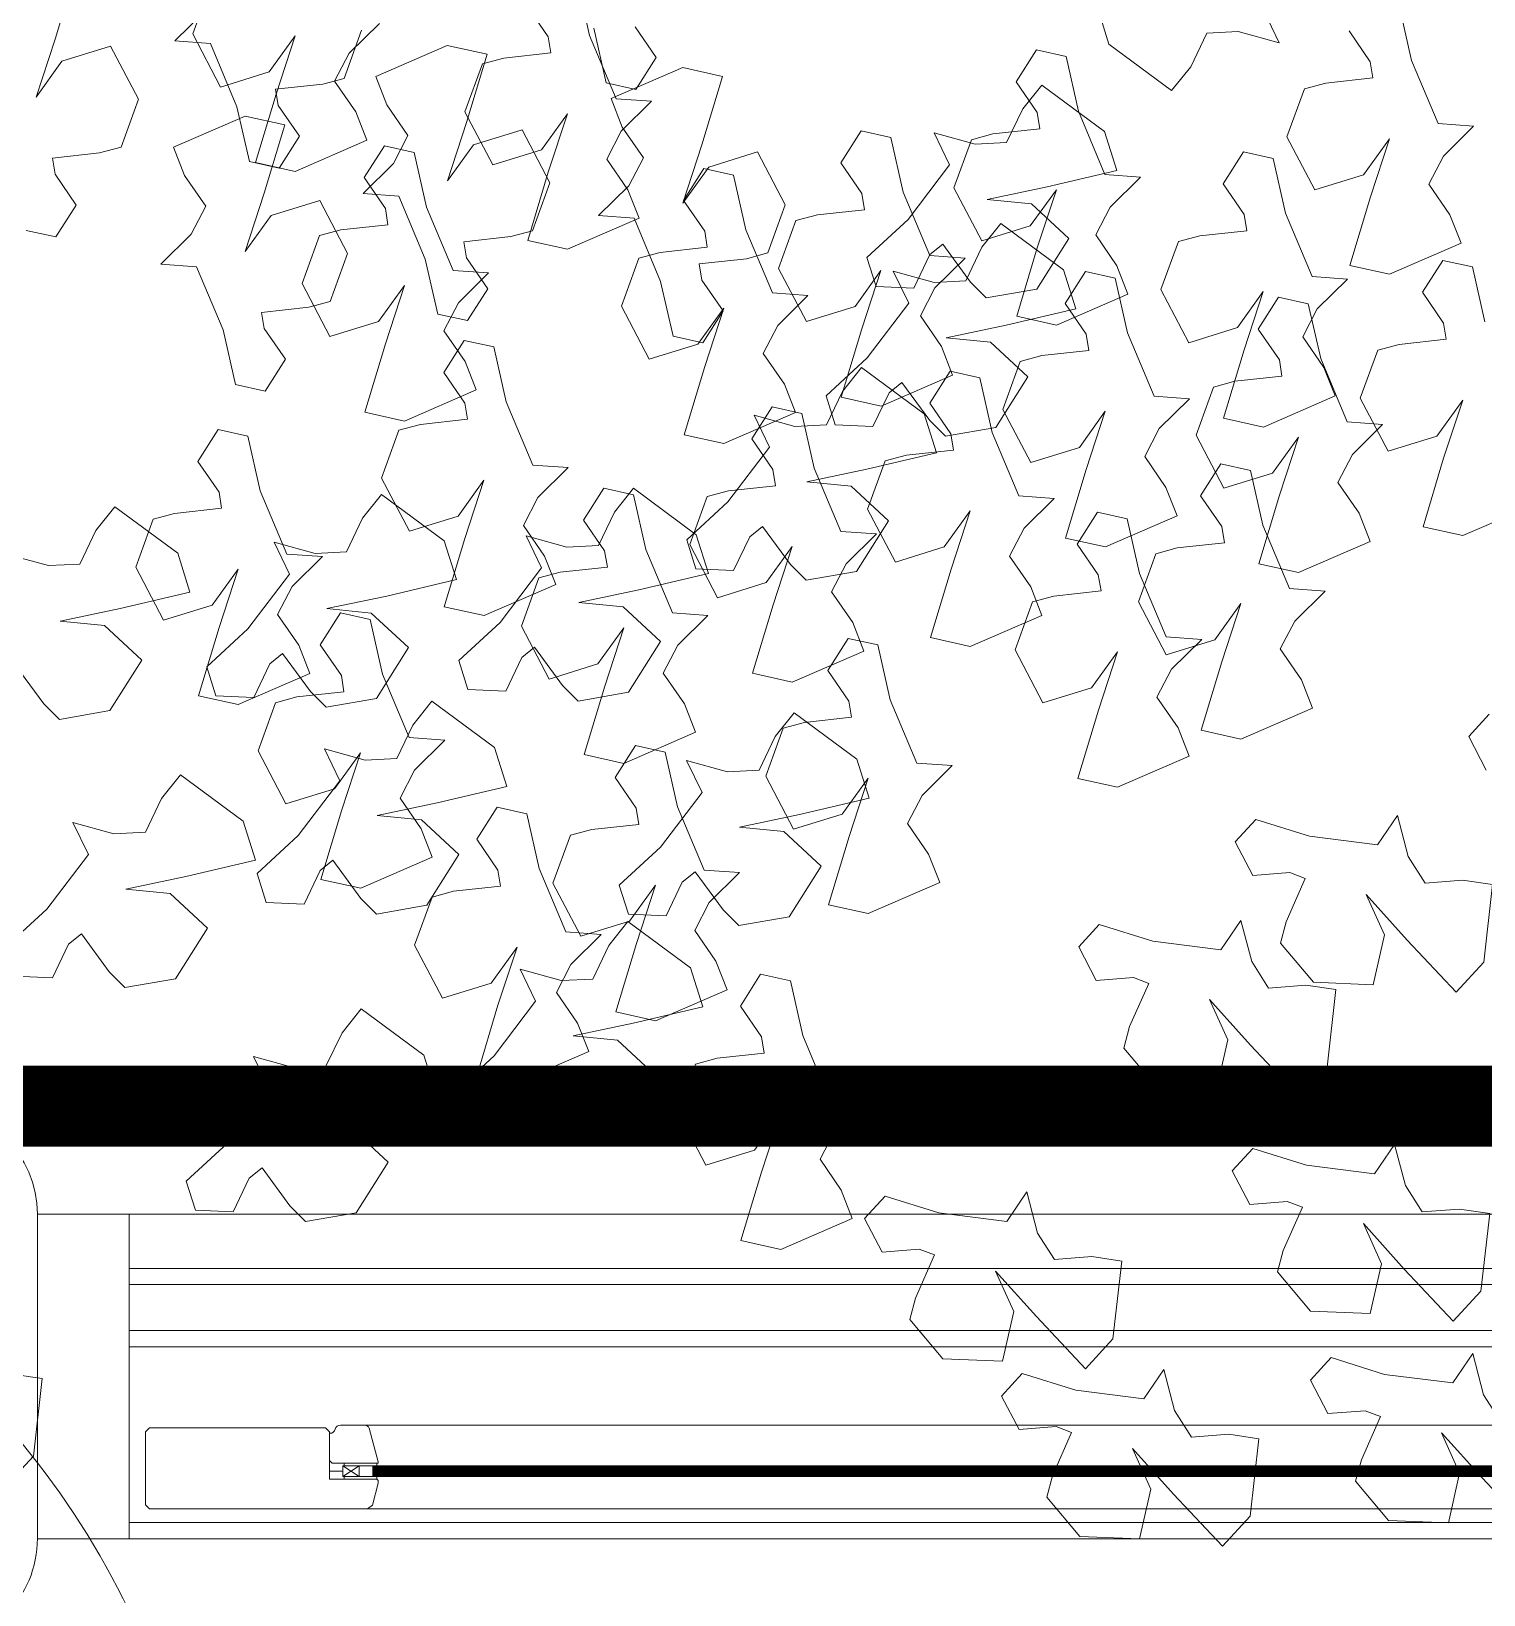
# Model space of a CAD drawing. Header units: metres. Extents: x 8 to 2416, y -346 to 476.
# Drawn here: x 216.36 to 216.897, y -224.417 to -223.839 of the extents above; entities that cross this region are included whole.
import ezdxf

# ---------------------------------------------------------------- set-up
doc = ezdxf.new("R2010")
doc.units = ezdxf.units.M
doc.linetypes.add('0', pattern=[0])
doc.layers.get('0').update_dxf_attribs({"color": 250, "linetype": '0', "lineweight": 20})
for name, color, linetype, lineweight in [('A-DOOR', 35, 'Continuous', 5), ('A-WALL', 250, 'Continuous', 20), ('ARBOLES', 86, 'Continuous', 0), ('baños', 140, 'Continuous', 0), ('cristales', 131, 'Continuous', 0)]:
    doc.layers.add(name, color=color, linetype=linetype, lineweight=lineweight)
doc.layers.add('REVESTIMIENTO EXTERIOR', color=7, linetype='Continuous', lineweight=5, true_color=0xffdebd)
doc.styles.get("Standard").update_dxf_attribs({"font": 'arial.ttf', "height": 0.1875})

# ---------------------------------------------------------------- blocks, each defined once
blk = doc.blocks.new('TREES')
at = {"layer": 'ARBOLES', "color": 252, "true_color": 0x8da178}
for p, q in [((-0.01943, 0.00566), (-0.02163, 0.01238)), ((-0.03624, 0.0063), (-0.03856, 0.01013)), ((0.04322, 0.00195), (0.045, 0.01078)), ((0.11883, 0.00671), (0.11582, 0.01032)), ((-0.05957, 0.00886), (-0.05758, 0.00413)), ((-0.0276, 0.00861), (-0.02459, 0.005)), ((0.11066, 0.00966), (0.11286, 0.00294)), ((-0.04706, 0.00226), (-0.04544, 0.00667)), ((-0.04544, 0.00667), (-0.04151, 0.00722)), ((-0.04151, 0.00722), (-0.03624, 0.0063)), ((0.06172, 0.00723), (0.05828, 0.00313)), ((0.07993, 0.00042), (0.08157, 0.00666)), ((0.11666, 0.00246), (0.11883, 0.00671)), ((0.16753, 0.00781), (0.16542, 0.00459)), ((0.17594, 0.00272), (0.16753, 0.00781)), ((-0.12284, -0.00091), (-0.12504, 0.00581)), ((-0.05758, 0.00413), (-0.04917, -0.00096)), ((-0.02459, 0.005), (-0.02407, 0.003)), ((-0.01535, -0.00196), (-0.01943, 0.00566)), ((0.09249, 0.00578), (0.08388, 0.00104)), ((0.09758, 0.00514), (0.09249, 0.00578)), ((0.09581, -0.00369), (0.09758, 0.00514)), ((0.12228, 0.00578), (0.11366, 0.00104)), ((0.12737, 0.00514), (0.12228, 0.00578)), ((0.12559, -0.00369), (0.12737, 0.00514)), ((0.16542, 0.00459), (0.1638, 0.00018)), ((-0.13101, 0.00204), (-0.128, -0.00157)), ((-0.06662, 0.00254), (-0.06879, -0.00171)), ((-0.06282, 0.00206), (-0.06662, 0.00254)), ((-0.06062, -0.00466), (-0.06282, 0.00206)), ((-0.04917, -0.00096), (-0.04706, 0.00226)), ((-0.02407, 0.003), (-0.02991, 0.0018)), ((0.05828, 0.00313), (0.06276, 0.00321)), ((0.06276, 0.00321), (0.06684, -0.00441)), ((0.11286, 0.00294), (0.11666, 0.00246)), ((0.17793, -0.00201), (0.17594, 0.00272)), ((-0.17098, 0.00083), (-0.17261, -0.00541)), ((-0.03253, 0.00083), (-0.03416, -0.00541)), ((-0.02991, 0.0018), (-0.03253, 0.00083)), ((0.04152, -0.00558), (0.04322, 0.00195)), ((0.05027, 0.00172), (0.04435, -0.00075)), ((0.0544, -0.00461), (0.05027, 0.00172)), ((0.07732, -0.00055), (0.07993, 0.00042)), ((0.08388, 0.00104), (0.08562, -0.0024)), ((0.11366, 0.00104), (0.1154, -0.0024)), ((0.1546, 0.00056), (0.15691, -0.00328)), ((0.15987, -0.00037), (0.1546, 0.00056)), ((0.1638, 0.00018), (0.15987, -0.00037)), ((-0.15277, -0.00598), (-0.14933, -0.00188)), ((-0.128, -0.00157), (-0.12748, -0.00357)), ((-0.11876, -0.00854), (-0.12284, -0.00091)), ((-0.06879, -0.00171), (-0.06578, -0.00532)), ((-0.01087, -0.00188), (-0.01535, -0.00196)), ((-0.01431, -0.00598), (-0.01087, -0.00188)), ((0.04435, -0.00075), (0.04152, -0.00558)), ((0.07148, -0.00175), (0.07732, -0.00055)), ((0.072, -0.00375), (0.07148, -0.00175)), ((-0.12748, -0.00357), (-0.13332, -0.00477)), ((0.07501, -0.00736), (0.072, -0.00375)), ((0.08562, -0.0024), (0.08862, -0.00601)), ((0.0941, -0.01123), (0.09581, -0.00369)), ((0.10286, -0.00393), (0.09694, -0.0064)), ((0.10698, -0.01025), (0.10286, -0.00393)), ((0.1154, -0.0024), (0.11841, -0.00601)), ((0.12389, -0.01123), (0.12559, -0.00369)), ((0.13264, -0.00393), (0.12672, -0.0064)), ((0.13677, -0.01025), (0.13264, -0.00393)), ((0.15691, -0.00328), (0.15235, -0.01062)), ((0.16939, -0.00488), (0.17793, -0.00201)), ((-0.17261, -0.00541), (-0.16849, -0.01174)), ((-0.16257, -0.00927), (-0.15973, -0.00444)), ((-0.15973, -0.00444), (-0.16144, -0.01197)), ((-0.13593, -0.00574), (-0.13756, -0.01198)), ((-0.13332, -0.00477), (-0.13593, -0.00574)), ((-0.06578, -0.00532), (-0.06526, -0.00732)), ((-0.05654, -0.01229), (-0.06062, -0.00466)), ((-0.03416, -0.00541), (-0.03004, -0.01174)), ((-0.02411, -0.00927), (-0.02128, -0.00444)), ((-0.02128, -0.00444), (-0.02298, -0.01197)), ((0.05277, -0.01085), (0.0544, -0.00461)), ((0.06796, -0.00547), (0.05935, -0.01021)), ((0.06684, -0.00441), (0.06904, -0.01113)), ((0.07305, -0.00611), (0.06796, -0.00547)), ((0.16202, -0.00717), (0.16939, -0.00488)), ((-0.15426, -0.00966), (-0.15277, -0.00598)), ((-0.06526, -0.00732), (-0.0711, -0.00852)), ((-0.03945, -0.0078), (-0.04162, -0.01205)), ((-0.03565, -0.00828), (-0.03945, -0.0078)), ((-0.0158, -0.00966), (-0.01431, -0.00598)), ((0.07127, -0.01494), (0.07305, -0.00611)), ((0.07284, -0.01161), (0.07501, -0.00736)), ((0.08862, -0.00601), (0.08714, -0.00969)), ((0.09694, -0.0064), (0.0941, -0.01123)), ((0.11841, -0.00601), (0.11692, -0.00969)), ((0.12672, -0.0064), (0.12389, -0.01123)), ((0.16762, -0.00721), (0.16202, -0.00717)), ((0.17272, -0.01111), (0.16762, -0.00721)), ((-0.16849, -0.01174), (-0.16257, -0.00927)), ((-0.15125, -0.01327), (-0.15426, -0.00966)), ((-0.11428, -0.00845), (-0.11876, -0.00854)), ((-0.11772, -0.01255), (-0.11428, -0.00845)), ((-0.08765, -0.00968), (-0.08982, -0.01393)), ((-0.08385, -0.01016), (-0.08765, -0.00968)), ((-0.07371, -0.00949), (-0.07534, -0.01573)), ((-0.0711, -0.00852), (-0.07371, -0.00949)), ((-0.03345, -0.015), (-0.03565, -0.00828)), ((-0.03004, -0.01174), (-0.02411, -0.00927)), ((-0.01279, -0.01327), (-0.0158, -0.00966)), ((0.08714, -0.00969), (0.0837, -0.01379)), ((0.11692, -0.00969), (0.11348, -0.01379)), ((-0.12752, -0.01584), (-0.12468, -0.01101)), ((-0.12468, -0.01101), (-0.12639, -0.01854)), ((-0.08165, -0.01688), (-0.08385, -0.01016)), ((0.05015, -0.01182), (0.05277, -0.01085)), ((0.05935, -0.01021), (0.06108, -0.01365)), ((0.06904, -0.01113), (0.07284, -0.01161)), ((0.10535, -0.01649), (0.10698, -0.01025)), ((0.13514, -0.01649), (0.13677, -0.01025)), ((0.15235, -0.01062), (0.14763, -0.01589)), ((0.16403, -0.01003), (0.16192, -0.01325)), ((0.17244, -0.01512), (0.16403, -0.01003)), ((0.1693, -0.01784), (0.17272, -0.01111)), ((-0.16144, -0.01197), (-0.16321, -0.0208)), ((-0.14951, -0.0167), (-0.15125, -0.01327)), ((-0.13756, -0.01198), (-0.13344, -0.01831)), ((-0.1192, -0.01623), (-0.11772, -0.01255)), ((-0.05206, -0.0122), (-0.05654, -0.01229)), ((-0.0555, -0.0163), (-0.05206, -0.0122)), ((-0.04162, -0.01205), (-0.03861, -0.01566)), ((-0.02298, -0.01197), (-0.02476, -0.0208)), ((-0.01106, -0.0167), (-0.01279, -0.01327)), ((0.04431, -0.01302), (0.05015, -0.01182)), ((0.04483, -0.01502), (0.04431, -0.01302)), ((0.06108, -0.01365), (0.06409, -0.01725)), ((0.0837, -0.01379), (0.08818, -0.0137)), ((0.08818, -0.0137), (0.09226, -0.02132)), ((0.11348, -0.01379), (0.11796, -0.0137)), ((0.11796, -0.0137), (0.12204, -0.02132)), ((0.1555, -0.01477), (0.15698, -0.01331)), ((0.15698, -0.01331), (0.16093, -0.01777)), ((0.16192, -0.01325), (0.1603, -0.01766)), ((-0.08982, -0.01393), (-0.08681, -0.01753)), ((-0.07534, -0.01573), (-0.07122, -0.02206)), ((-0.0653, -0.01959), (-0.06246, -0.01476)), ((-0.06246, -0.01476), (-0.06417, -0.02229)), ((-0.03861, -0.01566), (-0.03809, -0.01767)), ((-0.02937, -0.02263), (-0.03345, -0.015)), ((0.04784, -0.01863), (0.04483, -0.01502)), ((0.06957, -0.02248), (0.07127, -0.01494)), ((0.07833, -0.01517), (0.0724, -0.01765)), ((0.08245, -0.0215), (0.07833, -0.01517)), ((0.15388, -0.01917), (0.1555, -0.01477)), ((0.17443, -0.01985), (0.17244, -0.01512)), ((-0.15813, -0.02144), (-0.14951, -0.0167)), ((-0.14724, -0.01718), (-0.14941, -0.02142)), ((-0.14344, -0.01766), (-0.14724, -0.01718)), ((-0.14124, -0.02438), (-0.14344, -0.01766)), ((-0.13344, -0.01831), (-0.12752, -0.01584)), ((-0.1162, -0.01984), (-0.1192, -0.01623)), ((-0.10692, -0.01625), (-0.10909, -0.0205)), ((-0.10312, -0.01673), (-0.10692, -0.01625)), ((-0.10092, -0.02345), (-0.10312, -0.01673)), ((-0.08681, -0.01753), (-0.08629, -0.01954)), ((-0.07757, -0.0245), (-0.08165, -0.01688)), ((-0.05698, -0.01998), (-0.0555, -0.0163)), ((-0.03809, -0.01767), (-0.04393, -0.01886)), ((-0.01967, -0.02144), (-0.01106, -0.0167)), ((0.06409, -0.01725), (0.0626, -0.02093)), ((0.0724, -0.01765), (0.06957, -0.02248)), ((0.0969, -0.01866), (0.10274, -0.01747)), ((0.10274, -0.01747), (0.10535, -0.01649)), ((0.12668, -0.01866), (0.13252, -0.01747)), ((0.13252, -0.01747), (0.13514, -0.01649)), ((0.14763, -0.01589), (0.14912, -0.01942)), ((0.1511, -0.01728), (0.15341, -0.02112)), ((0.15637, -0.01821), (0.1511, -0.01728)), ((0.1603, -0.01766), (0.15637, -0.01821)), ((-0.12639, -0.01854), (-0.12816, -0.02737)), ((-0.08629, -0.01954), (-0.09213, -0.02073)), ((-0.07122, -0.02206), (-0.0653, -0.01959)), ((-0.04393, -0.01886), (-0.04654, -0.01983)), ((-0.01317, -0.01907), (-0.01533, -0.02332)), ((-0.00936, -0.01955), (-0.01317, -0.01907)), ((-0.00716, -0.02627), (-0.00936, -0.01955)), ((0.04567, -0.02288), (0.04784, -0.01863)), ((0.09742, -0.02067), (0.0969, -0.01866)), ((0.1272, -0.02067), (0.12668, -0.01866)), ((0.14912, -0.01942), (0.15388, -0.01917)), ((0.16093, -0.01777), (0.16308, -0.01955)), ((0.16308, -0.01955), (0.1693, -0.01784)), ((-0.16321, -0.0208), (-0.15813, -0.02144)), ((-0.14941, -0.02142), (-0.1464, -0.02503)), ((-0.11446, -0.02327), (-0.1162, -0.01984)), ((-0.10909, -0.0205), (-0.10608, -0.02411)), ((-0.09213, -0.02073), (-0.09475, -0.02171)), ((-0.05398, -0.02359), (-0.05698, -0.01998)), ((-0.04654, -0.01983), (-0.04818, -0.02607)), ((-0.02476, -0.0208), (-0.01967, -0.02144)), ((0.0626, -0.02093), (0.05916, -0.02504)), ((0.08082, -0.02774), (0.08245, -0.0215)), ((0.09226, -0.02132), (0.09446, -0.02804)), ((0.10043, -0.02428), (0.09742, -0.02067)), ((0.12204, -0.02132), (0.12424, -0.02804)), ((0.13021, -0.02428), (0.1272, -0.02067)), ((0.15341, -0.02112), (0.14885, -0.02846)), ((0.1659, -0.02272), (0.17443, -0.01985)), ((-0.12307, -0.02801), (-0.11446, -0.02327)), ((-0.09684, -0.03107), (-0.10092, -0.02345)), ((-0.09475, -0.02171), (-0.09638, -0.02795)), ((-0.06417, -0.02229), (-0.06594, -0.03112)), ((-0.05224, -0.02702), (-0.05398, -0.02359)), ((-0.02489, -0.02254), (-0.02937, -0.02263)), ((-0.02833, -0.02664), (-0.02489, -0.02254)), ((-0.01533, -0.02332), (-0.01233, -0.02693)), ((0.04187, -0.0224), (0.04567, -0.02288)), ((0.15852, -0.02502), (0.1659, -0.02272)), ((-0.1464, -0.02503), (-0.14588, -0.02704)), ((-0.13716, -0.032), (-0.14124, -0.02438)), ((-0.10608, -0.02411), (-0.10556, -0.02611)), ((-0.07309, -0.02441), (-0.07757, -0.0245)), ((-0.07653, -0.02852), (-0.07309, -0.02441)), ((-0.05785, -0.0247), (-0.06002, -0.02894)), ((-0.05405, -0.02517), (-0.05785, -0.0247)), ((-0.05185, -0.0319), (-0.05405, -0.02517)), ((-0.03813, -0.02993), (-0.0353, -0.0251)), ((-0.0353, -0.0251), (-0.037, -0.03263)), ((0.05916, -0.02504), (0.06364, -0.02495)), ((0.06364, -0.02495), (0.06772, -0.03257)), ((0.09826, -0.02852), (0.10043, -0.02428)), ((0.12804, -0.02852), (0.13021, -0.02428)), ((0.16412, -0.02505), (0.15852, -0.02502)), ((0.16922, -0.02895), (0.16412, -0.02505)), ((-0.14588, -0.02704), (-0.15172, -0.02823)), ((-0.12816, -0.02737), (-0.12307, -0.02801)), ((-0.1114, -0.0273), (-0.11401, -0.02828)), ((-0.10556, -0.02611), (-0.1114, -0.0273)), ((-0.08633, -0.0318), (-0.0835, -0.02697)), ((-0.0835, -0.02697), (-0.0852, -0.03451)), ((-0.06085, -0.03176), (-0.05224, -0.02702)), ((-0.04818, -0.02607), (-0.04405, -0.0324)), ((-0.03332, -0.02564), (-0.03548, -0.02989)), ((-0.02951, -0.02612), (-0.03332, -0.02564)), ((-0.02982, -0.03032), (-0.02833, -0.02664)), ((-0.02731, -0.03284), (-0.02951, -0.02612)), ((-0.01233, -0.02693), (-0.0118, -0.02893)), ((-0.15433, -0.02921), (-0.15596, -0.03545)), ((-0.15172, -0.02823), (-0.15433, -0.02921)), ((-0.11401, -0.02828), (-0.11564, -0.03452)), ((-0.09638, -0.02795), (-0.09226, -0.03427)), ((-0.07802, -0.0322), (-0.07653, -0.02852)), ((-0.06002, -0.02894), (-0.05701, -0.03255)), ((-0.0118, -0.02893), (-0.01764, -0.03013)), ((0.07236, -0.02991), (0.0782, -0.02872)), ((0.0782, -0.02872), (0.08082, -0.02774)), ((0.09446, -0.02804), (0.09826, -0.02852)), ((0.12424, -0.02804), (0.12804, -0.02852)), ((0.14885, -0.02846), (0.14413, -0.03373)), ((0.1658, -0.03568), (0.16922, -0.02895)), ((-0.09236, -0.03099), (-0.09684, -0.03107)), ((-0.0958, -0.03509), (-0.09236, -0.03099)), ((-0.06594, -0.03112), (-0.06085, -0.03176)), ((-0.04405, -0.0324), (-0.03813, -0.02993)), ((-0.03548, -0.02989), (-0.03248, -0.0335)), ((-0.02681, -0.03393), (-0.02982, -0.03032)), ((-0.02026, -0.0311), (-0.02189, -0.03734)), ((-0.01764, -0.03013), (-0.02026, -0.0311)), ((0.07288, -0.03192), (0.07236, -0.02991)), ((0.14826, -0.02975), (0.14615, -0.03297)), ((0.15667, -0.03484), (0.14826, -0.02975)), ((0.152, -0.03261), (0.15348, -0.03115)), ((0.15348, -0.03115), (0.15743, -0.03561)), ((-0.13268, -0.03191), (-0.13716, -0.032)), ((-0.13612, -0.03601), (-0.13268, -0.03191)), ((-0.09226, -0.03427), (-0.08633, -0.0318)), ((-0.07501, -0.0358), (-0.07802, -0.0322)), ((-0.05701, -0.03255), (-0.05649, -0.03456)), ((-0.04777, -0.03952), (-0.05185, -0.0319)), ((-0.037, -0.03263), (-0.03878, -0.04146)), ((-0.02324, -0.04047), (-0.02731, -0.03284)), ((0.06772, -0.03257), (0.06992, -0.03929)), ((0.07589, -0.03552), (0.07288, -0.03192)), ((0.14615, -0.03297), (0.14453, -0.03737)), ((0.15038, -0.03701), (0.152, -0.03261)), ((-0.15596, -0.03545), (-0.15184, -0.04177)), ((-0.14592, -0.0393), (-0.14308, -0.03447)), ((-0.14308, -0.03447), (-0.14479, -0.04201)), ((-0.11564, -0.03452), (-0.11152, -0.04085)), ((-0.1056, -0.03838), (-0.10276, -0.03355)), ((-0.10276, -0.03355), (-0.10447, -0.04108)), ((-0.09728, -0.03877), (-0.0958, -0.03509)), ((-0.0852, -0.03451), (-0.08698, -0.04334)), ((-0.05649, -0.03456), (-0.06233, -0.03575)), ((-0.03248, -0.0335), (-0.03196, -0.03551)), ((-0.02507, -0.03736), (-0.02681, -0.03393)), ((0.14413, -0.03373), (0.14562, -0.03726)), ((0.15866, -0.03956), (0.15667, -0.03484)), ((-0.1376, -0.03969), (-0.13612, -0.03601)), ((-0.07328, -0.03924), (-0.07501, -0.0358)), ((-0.06495, -0.03673), (-0.06658, -0.04297)), ((-0.06233, -0.03575), (-0.06495, -0.03673)), ((-0.03779, -0.0367), (-0.04041, -0.03767)), ((-0.03196, -0.03551), (-0.03779, -0.0367)), ((-0.03369, -0.0421), (-0.02507, -0.03736)), ((-0.02189, -0.03734), (-0.01777, -0.04367)), ((-0.01184, -0.0412), (-0.00901, -0.03637)), ((-0.00901, -0.03637), (-0.01072, -0.0439)), ((0.07372, -0.03977), (0.07589, -0.03552)), ((0.13533, -0.037), (0.13765, -0.04084)), ((0.1406, -0.03793), (0.13533, -0.037)), ((0.14453, -0.03737), (0.1406, -0.03793)), ((0.14562, -0.03726), (0.15038, -0.03701)), ((0.15743, -0.03561), (0.15958, -0.03739)), ((0.15958, -0.03739), (0.1658, -0.03568)), ((-0.15184, -0.04177), (-0.14592, -0.0393)), ((-0.11152, -0.04085), (-0.1056, -0.03838)), ((-0.09428, -0.04238), (-0.09728, -0.03877)), ((-0.08189, -0.04398), (-0.07328, -0.03924)), ((-0.07364, -0.03879), (-0.0758, -0.04304)), ((-0.06983, -0.03927), (-0.07364, -0.03879)), ((-0.06763, -0.04599), (-0.06983, -0.03927)), ((-0.04041, -0.03767), (-0.04204, -0.04391)), ((0.06992, -0.03929), (0.07372, -0.03977)), ((-0.1346, -0.0433), (-0.1376, -0.03969)), ((-0.13497, -0.04066), (-0.13714, -0.04491)), ((-0.13117, -0.04114), (-0.13497, -0.04066)), ((-0.12897, -0.04786), (-0.13117, -0.04114)), ((-0.10447, -0.04108), (-0.10624, -0.04991)), ((-0.04329, -0.03943), (-0.04777, -0.03952)), ((-0.04673, -0.04353), (-0.04329, -0.03943)), ((-0.01876, -0.04038), (-0.02324, -0.04047)), ((-0.02219, -0.04448), (-0.01876, -0.04038)), ((-0.01777, -0.04367), (-0.01184, -0.0412)), ((0.13765, -0.04084), (0.13308, -0.04818)), ((0.15013, -0.04244), (0.15866, -0.03956)), ((-0.14479, -0.04201), (-0.14656, -0.05084)), ((-0.13286, -0.04674), (-0.1346, -0.0433)), ((-0.09254, -0.04581), (-0.09428, -0.04238)), ((-0.08698, -0.04334), (-0.08189, -0.04398)), ((-0.0758, -0.04304), (-0.0728, -0.04664)), ((-0.06658, -0.04297), (-0.06245, -0.04929)), ((-0.05653, -0.04682), (-0.0537, -0.04199)), ((-0.0537, -0.04199), (-0.0554, -0.04953)), ((-0.03878, -0.04146), (-0.03369, -0.0421)), ((-0.03199, -0.04777), (-0.02916, -0.04294)), ((-0.02916, -0.04294), (-0.03087, -0.05048)), ((0.14275, -0.04473), (0.15013, -0.04244)), ((-0.13714, -0.04491), (-0.13413, -0.04852)), ((-0.04822, -0.04721), (-0.04673, -0.04353)), ((-0.04204, -0.04391), (-0.03792, -0.05024)), ((-0.02368, -0.04816), (-0.02219, -0.04448)), ((-0.01072, -0.0439), (-0.01249, -0.05273)), ((0.14835, -0.04477), (0.14275, -0.04473)), ((0.15345, -0.04866), (0.14835, -0.04477)), ((-0.14147, -0.05148), (-0.13286, -0.04674)), ((-0.10116, -0.05055), (-0.09254, -0.04581)), ((-0.09554, -0.04536), (-0.0977, -0.04961)), ((-0.09173, -0.04584), (-0.09554, -0.04536)), ((-0.08953, -0.05256), (-0.09173, -0.04584)), ((-0.0728, -0.04664), (-0.07227, -0.04865)), ((-0.06356, -0.05361), (-0.06763, -0.04599)), ((-0.06245, -0.04929), (-0.05653, -0.04682)), ((-0.04521, -0.05082), (-0.04822, -0.04721)), ((-0.03859, -0.04723), (-0.04075, -0.05148)), ((-0.03478, -0.04771), (-0.03859, -0.04723)), ((-0.13413, -0.04852), (-0.13361, -0.05052)), ((-0.12489, -0.05549), (-0.12897, -0.04786)), ((-0.07227, -0.04865), (-0.07811, -0.04984)), ((-0.03792, -0.05024), (-0.03199, -0.04777)), ((-0.03258, -0.05443), (-0.03478, -0.04771)), ((-0.02067, -0.05177), (-0.02368, -0.04816)), ((-0.0074, -0.05337), (0.00121, -0.04863)), ((0.12109, -0.04759), (0.11899, -0.05081)), ((0.1295, -0.05268), (0.12109, -0.04759)), ((0.13308, -0.04818), (0.12836, -0.05344)), ((0.15004, -0.0554), (0.15345, -0.04866)), ((-0.14656, -0.05084), (-0.14147, -0.05148)), ((-0.13361, -0.05052), (-0.13945, -0.05172)), ((-0.10624, -0.04991), (-0.10116, -0.05055)), ((-0.0977, -0.04961), (-0.0947, -0.05321)), ((-0.08073, -0.05082), (-0.08236, -0.05706)), ((-0.07811, -0.04984), (-0.08073, -0.05082)), ((-0.0554, -0.04953), (-0.05718, -0.05836)), ((-0.04347, -0.05426), (-0.04521, -0.05082)), ((-0.03087, -0.05048), (-0.03264, -0.0593)), ((0.11899, -0.05081), (0.11737, -0.05521)), ((0.13623, -0.05232), (0.13771, -0.05087)), ((0.13771, -0.05087), (0.14166, -0.05533)), ((-0.14207, -0.05269), (-0.1437, -0.05893)), ((-0.13945, -0.05172), (-0.14207, -0.05269)), ((-0.08546, -0.06018), (-0.08953, -0.05256)), ((-0.04075, -0.05148), (-0.03774, -0.05509)), ((-0.01894, -0.0552), (-0.02067, -0.05177)), ((-0.01249, -0.05273), (-0.0074, -0.05337)), ((0.08956, -0.05134), (0.08745, -0.05456)), ((0.09797, -0.05643), (0.08956, -0.05134)), ((0.1315, -0.0574), (0.1295, -0.05268)), ((0.13461, -0.05673), (0.13623, -0.05232)), ((-0.16476, -0.05473), (-0.16692, -0.05898)), ((-0.16095, -0.05521), (-0.16476, -0.05473)), ((-0.0947, -0.05321), (-0.09417, -0.05522)), ((-0.05907, -0.05352), (-0.06356, -0.05361)), ((-0.06251, -0.05762), (-0.05907, -0.05352)), ((-0.05349, -0.05473), (-0.05565, -0.05898)), ((-0.04968, -0.05521), (-0.05349, -0.05473)), ((-0.05209, -0.059), (-0.04347, -0.05426)), ((-0.03774, -0.05509), (-0.03722, -0.0571)), ((-0.02851, -0.06206), (-0.03258, -0.05443)), ((0.08745, -0.05456), (0.08583, -0.05896)), ((0.10816, -0.05484), (0.11048, -0.05868)), ((0.11343, -0.05577), (0.10816, -0.05484)), ((0.12836, -0.05344), (0.12985, -0.05698)), ((-0.15875, -0.06193), (-0.16095, -0.05521)), ((-0.12041, -0.0554), (-0.12489, -0.05549)), ((-0.12385, -0.0595), (-0.12041, -0.0554)), ((-0.10001, -0.05641), (-0.10263, -0.05739)), ((-0.09417, -0.05522), (-0.10001, -0.05641)), ((-0.08236, -0.05706), (-0.07824, -0.06338)), ((-0.07231, -0.06091), (-0.06948, -0.05608)), ((-0.06948, -0.05608), (-0.07119, -0.06362)), ((-0.04748, -0.06193), (-0.04968, -0.05521)), ((-0.03722, -0.0571), (-0.04306, -0.05829)), ((-0.02755, -0.05994), (-0.01894, -0.0552)), ((0.05626, -0.05603), (0.05415, -0.05925)), ((0.06467, -0.06112), (0.05626, -0.05603)), ((0.09996, -0.06115), (0.09797, -0.05643)), ((0.11737, -0.05521), (0.11343, -0.05577)), ((0.12985, -0.05698), (0.13461, -0.05673)), ((0.14166, -0.05533), (0.14381, -0.05711)), ((0.14381, -0.05711), (0.15004, -0.0554)), ((-0.16692, -0.05898), (-0.16391, -0.06259)), ((-0.1437, -0.05893), (-0.13957, -0.06526)), ((-0.13365, -0.06279), (-0.13082, -0.05796)), ((-0.13082, -0.05796), (-0.13252, -0.06549)), ((-0.11569, -0.05756), (-0.11785, -0.0618)), ((-0.11188, -0.05803), (-0.11569, -0.05756)), ((-0.10968, -0.06476), (-0.11188, -0.05803)), ((-0.10263, -0.05739), (-0.10426, -0.06363)), ((-0.064, -0.06131), (-0.06251, -0.05762)), ((-0.05718, -0.05836), (-0.05209, -0.059)), ((-0.05565, -0.05898), (-0.05265, -0.06259)), ((-0.04306, -0.05829), (-0.04568, -0.05926)), ((0.07663, -0.05859), (0.07895, -0.06243)), ((0.0819, -0.05952), (0.07663, -0.05859)), ((0.08583, -0.05896), (0.0819, -0.05952)), ((0.11048, -0.05868), (0.10592, -0.06602)), ((0.12296, -0.06028), (0.1315, -0.0574)), ((-0.12534, -0.06318), (-0.12385, -0.0595)), ((-0.08097, -0.06009), (-0.08546, -0.06018)), ((-0.08441, -0.0642), (-0.08097, -0.06009)), ((-0.07824, -0.06338), (-0.07231, -0.06091)), ((-0.04568, -0.05926), (-0.04731, -0.0655)), ((-0.03264, -0.0593), (-0.02755, -0.05994)), ((0.05415, -0.05925), (0.05253, -0.06366)), ((0.11558, -0.06257), (0.12296, -0.06028)), ((-0.16391, -0.06259), (-0.16339, -0.06459)), ((-0.15468, -0.06956), (-0.15875, -0.06193)), ((-0.13957, -0.06526), (-0.13365, -0.06279)), ((-0.11785, -0.0618), (-0.11485, -0.06541)), ((-0.09421, -0.06748), (-0.09138, -0.06266)), ((-0.09138, -0.06266), (-0.09309, -0.07019)), ((-0.06099, -0.06491), (-0.064, -0.06131)), ((-0.05265, -0.06259), (-0.05212, -0.06459)), ((-0.04341, -0.06956), (-0.04748, -0.06193)), ((-0.02402, -0.06197), (-0.02851, -0.06206)), ((-0.02746, -0.06607), (-0.02402, -0.06197)), ((0.06666, -0.06585), (0.06467, -0.06112)), ((0.07895, -0.06243), (0.07438, -0.06977)), ((0.09143, -0.06403), (0.09996, -0.06115)), ((0.12118, -0.06261), (0.11558, -0.06257)), ((0.12628, -0.06651), (0.12118, -0.06261)), ((-0.16339, -0.06459), (-0.16923, -0.06579)), ((-0.12233, -0.06679), (-0.12534, -0.06318)), ((-0.10561, -0.07238), (-0.10968, -0.06476)), ((-0.10426, -0.06363), (-0.10014, -0.06996)), ((-0.0859, -0.06788), (-0.08441, -0.0642)), ((-0.07119, -0.06362), (-0.07296, -0.07245)), ((-0.05926, -0.06835), (-0.06099, -0.06491)), ((-0.05212, -0.06459), (-0.05796, -0.06579)), ((-0.03726, -0.06936), (-0.03443, -0.06453)), ((-0.03443, -0.06453), (-0.03613, -0.07207)), ((0.0486, -0.06421), (0.04333, -0.06329)), ((0.05253, -0.06366), (0.0486, -0.06421)), ((0.08405, -0.06632), (0.09143, -0.06403)), ((-0.17185, -0.06676), (-0.17348, -0.073)), ((-0.16923, -0.06579), (-0.17185, -0.06676)), ((-0.13252, -0.06549), (-0.1343, -0.07432)), ((-0.12059, -0.07022), (-0.12233, -0.06679)), ((-0.11485, -0.06541), (-0.11432, -0.06742)), ((-0.06058, -0.06676), (-0.06221, -0.073)), ((-0.05796, -0.06579), (-0.06058, -0.06676)), ((-0.04731, -0.0655), (-0.04319, -0.07183)), ((-0.02895, -0.06975), (-0.02746, -0.06607)), ((0.05813, -0.06873), (0.06666, -0.06585)), ((0.08965, -0.06636), (0.08405, -0.06632)), ((0.09475, -0.07025), (0.08965, -0.06636)), ((0.10592, -0.06602), (0.10119, -0.07129)), ((0.12287, -0.07324), (0.12628, -0.06651)), ((-0.12016, -0.06861), (-0.12278, -0.06958)), ((-0.11432, -0.06742), (-0.12016, -0.06861)), ((-0.10014, -0.06996), (-0.09421, -0.06748)), ((-0.08289, -0.07148), (-0.0859, -0.06788)), ((-0.06787, -0.07309), (-0.05926, -0.06835)), ((0.05075, -0.07102), (0.05813, -0.06873)), ((0.10906, -0.07016), (0.11054, -0.06871)), ((0.11054, -0.06871), (0.11449, -0.07317)), ((-0.15019, -0.06947), (-0.15468, -0.06956)), ((-0.15363, -0.07357), (-0.15019, -0.06947)), ((-0.12921, -0.07496), (-0.12059, -0.07022)), ((-0.12278, -0.06958), (-0.12441, -0.07583)), ((-0.09309, -0.07019), (-0.09486, -0.07902)), ((-0.03892, -0.06947), (-0.04341, -0.06956)), ((-0.04319, -0.07183), (-0.03726, -0.06936)), ((-0.04236, -0.07357), (-0.03892, -0.06947)), ((-0.02594, -0.07336), (-0.02895, -0.06975)), ((0.07438, -0.06977), (0.06966, -0.07503)), ((0.09133, -0.07699), (0.09475, -0.07025)), ((0.10744, -0.07457), (0.10906, -0.07016)), ((-0.16343, -0.07686), (-0.1606, -0.07203)), ((-0.1606, -0.07203), (-0.1623, -0.07956)), ((-0.10113, -0.07229), (-0.10561, -0.07238)), ((-0.10456, -0.07639), (-0.10113, -0.07229)), ((-0.08116, -0.07492), (-0.08289, -0.07148)), ((-0.07296, -0.07245), (-0.06787, -0.07309)), ((-0.05216, -0.07686), (-0.04933, -0.07203)), ((-0.04933, -0.07203), (-0.05103, -0.07956)), ((-0.03613, -0.07207), (-0.03791, -0.08089)), ((0.05635, -0.07106), (0.05075, -0.07102)), ((0.06145, -0.07495), (0.05635, -0.07106)), ((0.07753, -0.07391), (0.07901, -0.07246)), ((0.07901, -0.07246), (0.08296, -0.07692)), ((0.10119, -0.07129), (0.10268, -0.07482)), ((-0.17348, -0.073), (-0.16936, -0.07933)), ((-0.15512, -0.07725), (-0.15363, -0.07357)), ((-0.1343, -0.07432), (-0.12921, -0.07496)), ((-0.11436, -0.07968), (-0.11153, -0.07485)), ((-0.11153, -0.07485), (-0.11324, -0.08239)), ((-0.08327, -0.07352), (-0.08544, -0.07777)), ((-0.07947, -0.074), (-0.08327, -0.07352)), ((-0.07727, -0.08072), (-0.07947, -0.074)), ((-0.06221, -0.073), (-0.05809, -0.07933)), ((-0.04385, -0.07725), (-0.04236, -0.07357)), ((-0.02421, -0.07679), (-0.02594, -0.07336)), ((0.07591, -0.07832), (0.07753, -0.07391)), ((0.10268, -0.07482), (0.10744, -0.07457)), ((0.11449, -0.07317), (0.11665, -0.07495)), ((0.11665, -0.07495), (0.12287, -0.07324)), ((0.14388, -0.07387), (0.14177, -0.07709)), ((0.15229, -0.07896), (0.14388, -0.07387)), ((-0.14724, -0.07632), (-0.14941, -0.08057)), ((-0.14344, -0.0768), (-0.14724, -0.07632)), ((-0.14124, -0.08352), (-0.14344, -0.0768)), ((-0.12441, -0.07583), (-0.12029, -0.08215)), ((-0.10605, -0.08007), (-0.10456, -0.07639)), ((-0.08977, -0.07966), (-0.08116, -0.07492)), ((-0.03282, -0.08153), (-0.02421, -0.07679)), ((-0.00196, -0.07547), (-0.00427, -0.07853)), ((0.05803, -0.08168), (0.06145, -0.07495)), ((0.06966, -0.07503), (0.07115, -0.07857)), ((0.09831, -0.0767), (0.0962, -0.07992)), ((0.10672, -0.08178), (0.09831, -0.0767)), ((-0.16936, -0.07933), (-0.16343, -0.07686)), ((-0.15211, -0.08086), (-0.15512, -0.07725)), ((-0.08544, -0.07777), (-0.08243, -0.08138)), ((-0.05809, -0.07933), (-0.05216, -0.07686)), ((-0.04084, -0.08086), (-0.04385, -0.07725)), ((-0.00427, -0.07853), (-0.00168, -0.08253)), ((0.04571, -0.07715), (0.04966, -0.08161)), ((0.07115, -0.07857), (0.07591, -0.07832)), ((0.08296, -0.07692), (0.08511, -0.0787)), ((0.08511, -0.0787), (0.09133, -0.07699)), ((0.14177, -0.07709), (0.14015, -0.0815)), ((-0.1623, -0.07956), (-0.16408, -0.08839)), ((-0.14941, -0.08057), (-0.1464, -0.08418)), ((-0.12029, -0.08215), (-0.11436, -0.07968)), ((-0.10304, -0.08368), (-0.10605, -0.08007)), ((-0.09486, -0.07902), (-0.08977, -0.07966)), ((-0.07319, -0.08835), (-0.07727, -0.08072)), ((-0.05103, -0.07956), (-0.05281, -0.08839)), ((0.0962, -0.07992), (0.09458, -0.08432)), ((0.15428, -0.08369), (0.15229, -0.07896)), ((-0.15038, -0.08429), (-0.15211, -0.08086)), ((-0.11324, -0.08239), (-0.11501, -0.09122)), ((-0.08243, -0.08138), (-0.08191, -0.08338)), ((-0.03911, -0.08429), (-0.04084, -0.08086)), ((-0.03791, -0.08089), (-0.03282, -0.08153)), ((0.04966, -0.08161), (0.05181, -0.08339)), ((0.05181, -0.08339), (0.05803, -0.08168)), ((0.10871, -0.08651), (0.10672, -0.08178)), ((0.13095, -0.08113), (0.13326, -0.08496)), ((0.13622, -0.08205), (0.13095, -0.08113)), ((0.14015, -0.0815), (0.13622, -0.08205)), ((-0.15899, -0.08903), (-0.15038, -0.08429)), ((-0.1464, -0.08418), (-0.14588, -0.08618)), ((-0.13716, -0.09115), (-0.14124, -0.08352)), ((-0.10131, -0.08711), (-0.10304, -0.08368)), ((-0.08775, -0.08458), (-0.09036, -0.08555)), ((-0.08191, -0.08338), (-0.08775, -0.08458)), ((-0.04772, -0.08903), (-0.03911, -0.08429)), ((0.08538, -0.08395), (0.0877, -0.08779)), ((0.09065, -0.08488), (0.08538, -0.08395)), ((0.09458, -0.08432), (0.09065, -0.08488)), ((0.14574, -0.08657), (0.15428, -0.08369)), ((-0.14588, -0.08618), (-0.15172, -0.08738)), ((-0.09036, -0.08555), (-0.09199, -0.09179)), ((0.10018, -0.08939), (0.10871, -0.08651)), ((0.13326, -0.08496), (0.1287, -0.09231)), ((0.13837, -0.08886), (0.14574, -0.08657)), ((-0.16408, -0.08839), (-0.15899, -0.08903)), ((-0.15433, -0.08835), (-0.15596, -0.09459)), ((-0.15172, -0.08738), (-0.15433, -0.08835)), ((-0.10992, -0.09186), (-0.10131, -0.08711)), ((-0.06871, -0.08826), (-0.07319, -0.08835)), ((-0.07215, -0.09236), (-0.06871, -0.08826)), ((-0.05281, -0.08839), (-0.04772, -0.08903)), ((0.0877, -0.08779), (0.08313, -0.09513)), ((-0.10869, -0.08947), (-0.11085, -0.09371)), ((-0.10489, -0.08994), (-0.10869, -0.08947)), ((-0.10269, -0.09667), (-0.10489, -0.08994)), ((-0.01228, -0.08925), (-0.01445, -0.09318)), ((-0.01045, -0.09428), (-0.01228, -0.08925)), ((0.06764, -0.08889), (0.06553, -0.09211)), ((0.07605, -0.09398), (0.06764, -0.08889)), ((0.0928, -0.09168), (0.10018, -0.08939)), ((0.14397, -0.0889), (0.13837, -0.08886)), ((0.14907, -0.09279), (0.14397, -0.0889)), ((-0.13268, -0.09106), (-0.13716, -0.09115)), ((-0.13612, -0.09516), (-0.13268, -0.09106)), ((-0.11501, -0.09122), (-0.10992, -0.09186)), ((-0.09199, -0.09179), (-0.08787, -0.09812)), ((-0.08195, -0.09565), (-0.07911, -0.09082)), ((-0.07911, -0.09082), (-0.08082, -0.09835)), ((-0.07364, -0.09604), (-0.07215, -0.09236)), ((-0.03001, -0.09144), (-0.03232, -0.09449)), ((-0.02309, -0.0929), (-0.03001, -0.09144)), ((0.06553, -0.09211), (0.06391, -0.09652)), ((0.0984, -0.09172), (0.0928, -0.09168)), ((0.1035, -0.09561), (0.0984, -0.09172)), ((0.1287, -0.09231), (0.12398, -0.09757)), ((-0.14592, -0.09845), (-0.14308, -0.09362)), ((-0.14308, -0.09362), (-0.14479, -0.10115)), ((-0.11085, -0.09371), (-0.10785, -0.09732)), ((-0.03232, -0.09449), (-0.02973, -0.09849)), ((-0.01445, -0.09318), (-0.02309, -0.0929)), ((-0.00801, -0.09741), (-0.01045, -0.09428)), ((0.07804, -0.09871), (0.07605, -0.09398)), ((0.14565, -0.09953), (0.14907, -0.09279)), ((-0.15596, -0.09459), (-0.15184, -0.10092)), ((-0.1376, -0.09884), (-0.13612, -0.09516)), ((-0.08787, -0.09812), (-0.08195, -0.09565)), ((-0.07063, -0.09965), (-0.07364, -0.09604)), ((0.05471, -0.09614), (0.05703, -0.09998)), ((0.05998, -0.09707), (0.05471, -0.09614)), ((0.06391, -0.09652), (0.05998, -0.09707)), ((0.08313, -0.09513), (0.07841, -0.10039)), ((0.10008, -0.10235), (0.1035, -0.09561)), ((0.13023, -0.10086), (0.13185, -0.09645)), ((0.13185, -0.09645), (0.13333, -0.09499)), ((0.13333, -0.09499), (0.13728, -0.09945)), ((-0.15184, -0.10092), (-0.14592, -0.09845)), ((-0.10785, -0.09732), (-0.10733, -0.09933)), ((-0.09861, -0.10429), (-0.10269, -0.09667)), ((-0.08082, -0.09835), (-0.08259, -0.10718)), ((-0.02973, -0.09849), (-0.0251, -0.09769)), ((-0.0251, -0.09769), (-0.0231, -0.09825)), ((-0.0231, -0.09825), (-0.02499, -0.1039)), ((-0.00338, -0.09661), (-0.00801, -0.09741)), ((0.00046, -0.09682), (-0.00338, -0.09661)), ((0.00026, -0.10665), (0.00046, -0.09682)), ((0.08628, -0.09927), (0.08776, -0.09782)), ((0.08776, -0.09782), (0.09171, -0.10228)), ((0.12398, -0.09757), (0.12547, -0.1011)), ((-0.1346, -0.10245), (-0.1376, -0.09884)), ((-0.12532, -0.09886), (-0.12749, -0.10311)), ((-0.12152, -0.09934), (-0.12532, -0.09886)), ((-0.11932, -0.10606), (-0.12152, -0.09934)), ((-0.10733, -0.09933), (-0.11317, -0.10052)), ((-0.06889, -0.10308), (-0.07063, -0.09965)), ((-0.01527, -0.09954), (-0.00959, -0.10479)), ((-0.0125, -0.10441), (-0.01527, -0.09954)), ((0.05703, -0.09998), (0.05246, -0.10732)), ((0.06951, -0.10158), (0.07804, -0.09871)), ((0.07841, -0.10039), (0.0799, -0.10393)), ((0.08466, -0.10368), (0.08628, -0.09927)), ((0.13728, -0.09945), (0.13943, -0.10123)), ((0.13943, -0.10123), (0.14565, -0.09953)), ((-0.14479, -0.10115), (-0.14656, -0.10998)), ((-0.13286, -0.10588), (-0.1346, -0.10245)), ((-0.11578, -0.1015), (-0.11741, -0.10774)), ((-0.11317, -0.10052), (-0.11578, -0.1015)), ((0.06213, -0.10388), (0.06951, -0.10158)), ((0.09171, -0.10228), (0.09386, -0.10406)), ((0.09386, -0.10406), (0.10008, -0.10235)), ((0.12548, -0.10203), (0.12337, -0.10525)), ((0.12547, -0.1011), (0.13023, -0.10086)), ((0.13389, -0.10712), (0.12548, -0.10203)), ((-0.12749, -0.10311), (-0.12448, -0.10672)), ((-0.09413, -0.1042), (-0.09861, -0.10429)), ((-0.09757, -0.1083), (-0.09413, -0.1042)), ((-0.07751, -0.10782), (-0.06889, -0.10308)), ((-0.03068, -0.10427), (-0.03285, -0.10819)), ((-0.02885, -0.1093), (-0.03068, -0.10427)), ((-0.02499, -0.1039), (-0.02545, -0.10665)), ((-0.01332, -0.11078), (-0.0125, -0.10441)), ((0.06773, -0.10392), (0.06213, -0.10388)), ((0.07283, -0.10781), (0.06773, -0.10392)), ((0.0799, -0.10393), (0.08466, -0.10368)), ((-0.14147, -0.11062), (-0.13286, -0.10588)), ((-0.11524, -0.11368), (-0.11932, -0.10606)), ((-0.00959, -0.10479), (-0.00284, -0.11074)), ((0.12337, -0.10525), (0.12175, -0.10966)), ((-0.12448, -0.10672), (-0.12396, -0.10872)), ((-0.11741, -0.10774), (-0.11329, -0.11406)), ((-0.10737, -0.11159), (-0.10453, -0.10676)), ((-0.10453, -0.10676), (-0.10624, -0.1143)), ((-0.09905, -0.11198), (-0.09757, -0.1083)), ((-0.08259, -0.10718), (-0.07751, -0.10782)), ((-0.04841, -0.10646), (-0.05072, -0.10951)), ((-0.04149, -0.10791), (-0.04841, -0.10646)), ((-0.03285, -0.10819), (-0.04149, -0.10791)), ((-0.02545, -0.10665), (-0.02086, -0.11119)), ((-0.00284, -0.11074), (0.00026, -0.10665)), ((0.05246, -0.10732), (0.04774, -0.11259)), ((0.06942, -0.11454), (0.07283, -0.10781)), ((0.13588, -0.11185), (0.13389, -0.10712)), ((-0.14656, -0.10998), (-0.14147, -0.11062)), ((-0.1298, -0.10992), (-0.13241, -0.11089)), ((-0.12396, -0.10872), (-0.1298, -0.10992)), ((-0.05072, -0.10951), (-0.04813, -0.11351)), ((-0.02641, -0.11243), (-0.02885, -0.1093)), ((0.05561, -0.11147), (0.05709, -0.11001)), ((0.05709, -0.11001), (0.06104, -0.11447)), ((0.11255, -0.10929), (0.11486, -0.11312)), ((0.11782, -0.11022), (0.11255, -0.10929)), ((0.12175, -0.10966), (0.11782, -0.11022)), ((-0.13241, -0.11089), (-0.13404, -0.11713)), ((-0.11329, -0.11406), (-0.10737, -0.11159)), ((-0.09605, -0.11559), (-0.09905, -0.11198)), ((-0.02178, -0.11163), (-0.02641, -0.11243)), ((-0.01794, -0.11184), (-0.02178, -0.11163)), ((-0.02086, -0.11119), (-0.01332, -0.11078)), ((-0.01814, -0.12167), (-0.01794, -0.11184)), ((0.05399, -0.11588), (0.05561, -0.11147)), ((0.12734, -0.11473), (0.13588, -0.11185)), ((-0.11076, -0.1136), (-0.11524, -0.11368)), ((-0.1142, -0.1177), (-0.11076, -0.1136)), ((-0.04813, -0.11351), (-0.0435, -0.11271)), ((-0.0435, -0.11271), (-0.0415, -0.11326)), ((-0.0415, -0.11326), (-0.04339, -0.11892)), ((0.11486, -0.11312), (0.1103, -0.12047)), ((-0.124, -0.12099), (-0.12116, -0.11616)), ((-0.12116, -0.11616), (-0.12287, -0.12369)), ((-0.10624, -0.1143), (-0.10801, -0.12313)), ((-0.09431, -0.11903), (-0.09605, -0.11559)), ((-0.03367, -0.11456), (-0.02799, -0.1198)), ((-0.0309, -0.11943), (-0.03367, -0.11456)), ((0.04923, -0.11612), (0.05399, -0.11588)), ((0.06104, -0.11447), (0.06319, -0.11625)), ((0.06319, -0.11625), (0.06942, -0.11454)), ((0.09306, -0.11613), (0.09095, -0.11935)), ((0.10147, -0.12122), (0.09306, -0.11613)), ((0.11997, -0.11702), (0.12734, -0.11473)), ((-0.13404, -0.11713), (-0.12992, -0.12346)), ((-0.11569, -0.12138), (-0.1142, -0.1177)), ((-0.09029, -0.1167), (-0.09245, -0.12095)), ((-0.08648, -0.11718), (-0.09029, -0.1167)), ((-0.08429, -0.1239), (-0.08648, -0.11718)), ((0.12557, -0.11706), (0.11997, -0.11702)), ((0.13067, -0.12095), (0.12557, -0.11706)), ((-0.10292, -0.12377), (-0.09431, -0.11903)), ((-0.04339, -0.11892), (-0.04385, -0.12167)), ((-0.03173, -0.1258), (-0.0309, -0.11943)), ((-0.02799, -0.1198), (-0.02124, -0.12576)), ((0.09095, -0.11935), (0.08933, -0.12375)), ((-0.12992, -0.12346), (-0.124, -0.12099)), ((-0.11268, -0.12499), (-0.11569, -0.12138)), ((-0.09245, -0.12095), (-0.08945, -0.12456)), ((-0.04385, -0.12167), (-0.03926, -0.1262)), ((-0.02124, -0.12576), (-0.01814, -0.12167)), ((0.10346, -0.12594), (0.10147, -0.12122)), ((0.1103, -0.12047), (0.10558, -0.12573)), ((0.12725, -0.12769), (0.13067, -0.12095)), ((-0.12287, -0.12369), (-0.12464, -0.13252)), ((-0.10801, -0.12313), (-0.10292, -0.12377)), ((-0.08021, -0.13153), (-0.08429, -0.1239)), ((0.08013, -0.12338), (0.08245, -0.12722)), ((0.0854, -0.12431), (0.08013, -0.12338)), ((0.08933, -0.12375), (0.0854, -0.12431)), ((0.11345, -0.12461), (0.11493, -0.12316)), ((0.11493, -0.12316), (0.11888, -0.12762)), ((-0.11094, -0.12842), (-0.11268, -0.12499)), ((-0.08945, -0.12456), (-0.08893, -0.12656)), ((-0.03926, -0.1262), (-0.03173, -0.1258)), ((0.09493, -0.12882), (0.10346, -0.12594)), ((0.10558, -0.12573), (0.10707, -0.12927)), ((0.11183, -0.12902), (0.11345, -0.12461)), ((-0.09476, -0.12776), (-0.09738, -0.12873)), ((-0.08893, -0.12656), (-0.09476, -0.12776)), ((0.08245, -0.12722), (0.07788, -0.13456)), ((0.11888, -0.12762), (0.12103, -0.12939)), ((0.12103, -0.12939), (0.12725, -0.12769)), ((-0.11956, -0.13316), (-0.11094, -0.12842)), ((-0.09738, -0.12873), (-0.09901, -0.13497)), ((0.08755, -0.13111), (0.09493, -0.12882)), ((0.10707, -0.12927), (0.11183, -0.12902)), ((-0.07573, -0.13144), (-0.08021, -0.13153)), ((-0.07917, -0.13554), (-0.07573, -0.13144)), ((-0.00876, -0.13056), (-0.01093, -0.13448)), ((-0.00693, -0.13559), (-0.00876, -0.13056)), ((0.09315, -0.13115), (0.08755, -0.13111)), ((0.09825, -0.13504), (0.09315, -0.13115)), ((-0.12464, -0.13252), (-0.11956, -0.13316)), ((-0.02649, -0.13275), (-0.02881, -0.1358)), ((-0.01957, -0.1342), (-0.02649, -0.13275)), ((-0.09901, -0.13497), (-0.09489, -0.1413)), ((-0.08897, -0.13883), (-0.08613, -0.134)), ((-0.08613, -0.134), (-0.08784, -0.14153)), ((-0.08065, -0.13922), (-0.07917, -0.13554)), ((-0.02881, -0.1358), (-0.02621, -0.1398)), ((-0.01093, -0.13448), (-0.01957, -0.1342)), ((-0.00449, -0.13871), (-0.00693, -0.13559)), ((0.07788, -0.13456), (0.07316, -0.13982)), ((0.09483, -0.14178), (0.09825, -0.13504)), ((0.00014, -0.13791), (-0.00449, -0.13871)), ((0.00398, -0.13813), (0.00014, -0.13791)), ((0.08103, -0.1387), (0.08251, -0.13725)), ((0.08251, -0.13725), (0.08646, -0.14171)), ((-0.09489, -0.1413), (-0.08897, -0.13883)), ((-0.07765, -0.14283), (-0.08065, -0.13922)), ((-0.02621, -0.1398), (-0.02158, -0.139)), ((-0.02158, -0.139), (-0.01958, -0.13955)), ((-0.01958, -0.13955), (-0.02147, -0.1452)), ((0.00378, -0.14796), (0.00398, -0.13813)), ((0.07316, -0.13982), (0.07465, -0.14336)), ((0.07941, -0.14311), (0.08103, -0.1387)), ((-0.08784, -0.14153), (-0.08961, -0.15036)), ((-0.05433, -0.14088), (-0.0565, -0.1448)), ((-0.0525, -0.14591), (-0.05433, -0.14088)), ((-0.01175, -0.14085), (-0.00608, -0.14609)), ((-0.00898, -0.14572), (-0.01175, -0.14085)), ((0.08646, -0.14171), (0.08861, -0.14349)), ((0.08861, -0.14349), (0.09483, -0.14178)), ((-0.07591, -0.14626), (-0.07765, -0.14283)), ((-0.07206, -0.14307), (-0.07437, -0.14612)), ((-0.06514, -0.14452), (-0.07206, -0.14307)), ((0.07465, -0.14336), (0.07941, -0.14311)), ((-0.0565, -0.1448), (-0.06514, -0.14452)), ((-0.02147, -0.1452), (-0.02194, -0.14796)), ((-0.00981, -0.15208), (-0.00898, -0.14572)), ((-0.08452, -0.151), (-0.07591, -0.14626)), ((-0.07437, -0.14612), (-0.07178, -0.15012)), ((-0.05006, -0.14904), (-0.0525, -0.14591)), ((-0.00608, -0.14609), (0.00068, -0.15204)), ((-0.07178, -0.15012), (-0.06715, -0.14932)), ((-0.06715, -0.14932), (-0.06515, -0.14987)), ((-0.04543, -0.14823), (-0.05006, -0.14904)), ((-0.04159, -0.14845), (-0.04543, -0.14823)), ((-0.04179, -0.15828), (-0.04159, -0.14845)), ((-0.02194, -0.14796), (-0.01735, -0.15249)), ((0.00068, -0.15204), (0.00378, -0.14796)), ((-0.08961, -0.15036), (-0.08452, -0.151)), ((-0.06515, -0.14987), (-0.06704, -0.15553)), ((-0.05732, -0.15117), (-0.05164, -0.15641)), ((-0.05455, -0.15604), (-0.05732, -0.15117)), ((-0.01735, -0.15249), (-0.00981, -0.15208)), ((-0.06704, -0.15553), (-0.0675, -0.15828)), ((-0.05537, -0.1624), (-0.05455, -0.15604)), ((-0.05164, -0.15641), (-0.04489, -0.16237)), ((0.0035, -0.1559), (0.00134, -0.15982)), ((0.00534, -0.16093), (0.0035, -0.1559)), ((-0.0675, -0.15828), (-0.06291, -0.16281)), ((-0.04489, -0.16237), (-0.04179, -0.15828)), ((-0.01422, -0.15808), (-0.01654, -0.16114)), ((-0.0073, -0.15954), (-0.01422, -0.15808)), ((0.00134, -0.15982), (-0.0073, -0.15954)), ((-0.03505, -0.16154), (-0.03721, -0.16547)), ((-0.03322, -0.16657), (-0.03505, -0.16154)), ((-0.01654, -0.16114), (-0.01394, -0.16514)), ((0.00778, -0.16405), (0.00534, -0.16093)), ((-0.06291, -0.16281), (-0.05537, -0.1624)), ((-0.05277, -0.16373), (-0.05509, -0.16678)), ((-0.04585, -0.16519), (-0.05277, -0.16373)), ((-0.03721, -0.16547), (-0.04585, -0.16519)), ((-0.01394, -0.16514), (-0.00932, -0.16434)), ((-0.00932, -0.16434), (-0.00732, -0.16489)), ((-0.00732, -0.16489), (-0.0092, -0.17054)), ((-0.05509, -0.16678), (-0.05249, -0.17078)), ((-0.03077, -0.1697), (-0.03322, -0.16657)), ((0.00052, -0.16619), (0.00619, -0.17143)), ((0.00328, -0.17106), (0.00052, -0.16619)), ((0.05743, -0.16629), (0.05359, -0.16608)), ((0.05723, -0.17612), (0.05743, -0.16629)), ((-0.02614, -0.1689), (-0.03077, -0.1697)), ((-0.0223, -0.16911), (-0.02614, -0.1689)), ((-0.0225, -0.17894), (-0.0223, -0.16911)), ((-0.05249, -0.17078), (-0.04787, -0.16998)), ((-0.04787, -0.16998), (-0.04587, -0.17053)), ((-0.04587, -0.17053), (-0.04775, -0.17619)), ((-0.0092, -0.17054), (-0.00967, -0.1733)), ((0.00246, -0.17742), (0.00328, -0.17106)), ((0.00619, -0.17143), (0.01295, -0.17738)), ((-0.03803, -0.17183), (-0.03236, -0.17708)), ((-0.03527, -0.1767), (-0.03803, -0.17183)), ((-0.00967, -0.1733), (-0.00508, -0.17783)), ((-0.04775, -0.17619), (-0.04822, -0.17894)), ((-0.03609, -0.18307), (-0.03527, -0.1767)), ((-0.03236, -0.17708), (-0.0256, -0.18303)), ((0.05413, -0.18021), (0.05723, -0.17612)), ((-0.04822, -0.17894), (-0.04363, -0.18347)), ((-0.0256, -0.18303), (-0.0225, -0.17894)), ((-0.00508, -0.17783), (0.00246, -0.17742)), ((-0.04363, -0.18347), (-0.03609, -0.18307))]:
    blk.add_line(p, q, dxfattribs=at)
blk = doc.blocks.new('PL BASE 2N NASAS 09')
at = {"layer": 'A-DOOR'}
for p, q in [((166.35758, -5.21173), (169.08757, -5.21172)), ((166.39758, -5.37177), (166.39758, -5.25169)), ((166.43158, -5.25169), (166.39758, -5.25169)), ((166.43158, -5.25169), (166.43158, -5.37177)), ((166.43158, -5.25169), (169.01358, -5.25169)), ((166.43158, -5.25169), (166.43158, -5.37169)), ((166.43158, -5.27177), (169.01358, -5.27177)), ((166.43908, -5.33077), (166.43758, -5.33227)), ((166.43758, -5.33227), (166.43758, -5.35927)), ((166.50408, -5.33077), (166.43908, -5.33077)), ((166.50558, -5.33227), (166.50408, -5.33077)), ((166.50558, -5.34977), (166.50558, -5.33227)), ((166.95034, -5.32977), (166.51881, -5.32977)), ((166.50558, -5.34677), (166.51058, -5.34677)), ((166.50558, -5.34677), (166.51058, -5.34677)), ((166.52308, -5.34977), (166.50558, -5.34977)), ((166.51058, -5.34877), (166.51658, -5.34477)), ((166.51058, -5.34477), (166.51658, -5.34877)), ((166.52358, -5.35027), (166.52308, -5.34977)), ((166.52157, -5.35931), (166.52358, -5.35127)), ((166.52358, -5.35127), (166.52358, -5.35027)), ((166.43758, -5.35927), (166.43908, -5.36077)), ((166.43908, -5.36077), (166.51971, -5.36077)), ((166.51971, -5.36077), (166.52157, -5.35931)), ((166.51971, -5.36077), (166.94944, -5.36077)), ((166.43158, -5.37177), (166.39758, -5.37177)), ((166.43158, -5.37177), (169.01358, -5.37177))]:
    blk.add_line(p, q, dxfattribs=at)
at = {"layer": 'A-DOOR', "color": 8}
for p, q in [((166.43158, -5.27777), (169.01358, -5.27777)), ((166.96358, -5.29477), (166.43158, -5.29477)), ((166.96358, -5.30077), (166.43158, -5.30077)), ((166.43158, -5.36577), (169.01358, -5.36577))]:
    blk.add_line(p, q, dxfattribs=at)
at = {"layer": 'A-DOOR'}
blk.add_lwpolyline([(166.50772, -5.33127, -0.341999), (166.50579, -5.33277), (166.50558, -5.3331), (166.50558, -5.34277), (166.50658, -5.34377), (166.52358, -5.34377), (166.52358, -5.34327), (166.52026, -5.33088, 0.339454), (166.51881, -5.32977), (166.50966, -5.32977, 0.341999)], format="xyb", close=True, dxfattribs=at)
for points in [[(166.52308, -5.34477), (166.51108, -5.34477), (166.51108, -5.34377), (166.52308, -5.34377)], [(166.50558, -5.34677), (166.51058, -5.34677), (166.51058, -5.34677), (166.50558, -5.34677)], [(166.51058, -5.34877), (166.51658, -5.34877), (166.51658, -5.34477), (166.51058, -5.34477)], [(166.51058, -5.34877), (166.95858, -5.34877), (166.95858, -5.34477), (166.51058, -5.34477)], [(166.52308, -5.34977), (166.51108, -5.34977), (166.51108, -5.34877), (166.52308, -5.34877)], [(166.51658, -5.34877), (166.52158, -5.34877), (166.52158, -5.34477), (166.51658, -5.34477)]]:
    blk.add_lwpolyline(points, close=True, dxfattribs=at)
at = {"layer": 'A-DOOR', "color": 7}
blk.add_lwpolyline([(166.51058, -5.34477), (166.95858, -5.34477), (166.95858, -5.34877), (166.51058, -5.34877)], close=True, dxfattribs=at)
at = {"layer": 'A-WALL'}
blk.add_line((166.39758, -5.25173), (166.39758, -5.37173), dxfattribs=at)
for centre, start, end in [((166.35758, -5.25173), 0, 89.99904), ((166.35758, -5.37173), 269.99069, 0)]:
    blk.add_arc(centre, 0.04, start, end, dxfattribs=at)
at = {"layer": 'cristales', "const_width": 0.004}
blk.add_lwpolyline([(166.52158, -5.34677), (166.94758, -5.34677)], dxfattribs=at)
at = {"layer": 'baños', "linetype": 'Continuous', "flags": 8}
for tag, p in [('MODELNUMBER', (167.1329, -5.63062, 0)), ('TRADENAME', (167.1329, -5.63066, 0)), ('PRODUCT', (167.1329, -5.6307, 0)), ('MATERIAL', (167.1329, -5.63074, 0)), ('MODELNUMBER', (168.30765, -5.63062, 0)), ('TRADENAME', (168.30765, -5.63066, 0)), ('PRODUCT', (168.30765, -5.6307, 0)), ('MATERIAL', (168.30765, -5.63074, 0))]:
    blk.add_attdef(tag, p, '', height=0.0000254, rotation=180.00008, dxfattribs=at)
blk = doc.blocks.new('PL MUEBLES 2N NASAS 09')
blk.add_blockref('PL BASE 2N NASAS 09', (49.91428, 62.71701))
at = {"layer": 'ARBOLES', "xscale": 2.935254890295517, "yscale": 2.935254890295517, "zscale": 2.935254890295517, "rotation": 354.6252016265699}
for p in [(216.19157, 57.90624), (216.87526, 57.87028)]:
    blk.add_blockref('TREES', p, dxfattribs=at)

msp = doc.modelspace()

# ---------------------------------------------------------------- linework, layer by layer
at = {"color": 6}
msp.add_lwpolyline([(216.29502, -226.79501, 0.520567), (216.29502, -226.43768, 0.520567), (216.29502, -225.983, 0.520567), (216.29502, -225.35779, 0.520567), (216.29502, -224.80905, 0.520567), (216.29502, -224.30452, 0.520567), (216.0094, -224.31889, 0.520567), (216.0094, -224.71588, 0.520567), (216.0094, -225.3265, 0.520567), (216.0094, -225.75127, 0.520567), (216.0094, -226.15614, 0.520567), (216.0094, -226.49017, 0.520567), (216.06446, -226.79501, 0.520567)], format="xyb", close=True, dxfattribs=at)
at = {"layer": 'REVESTIMIENTO EXTERIOR', "const_width": 0.03}
msp.add_lwpolyline([(215.26242, -230.15712, -0.44184), (215.19182, -230.23637), (208.35182, -230.23633), (208.31182, -230.19633), (208.31182, -224.27633, -0.414214), (208.35182, -224.23633), (229.52182, -224.23633, -0.464369), (229.56182, -224.27633), (229.56182, -244.19633), (229.52182, -244.23633), (223.95182, -244.23633)], format="xyb", dxfattribs=at)

# ---------------------------------------------------------------- block references
at = {"layer": 'REVESTIMIENTO EXTERIOR', "color": 30, "true_color": 0xf8991e}
msp.add_blockref('PL MUEBLES 2N NASAS 09', (0.05, -281.74161), dxfattribs=at)

doc.saveas('drawing.dxf')
